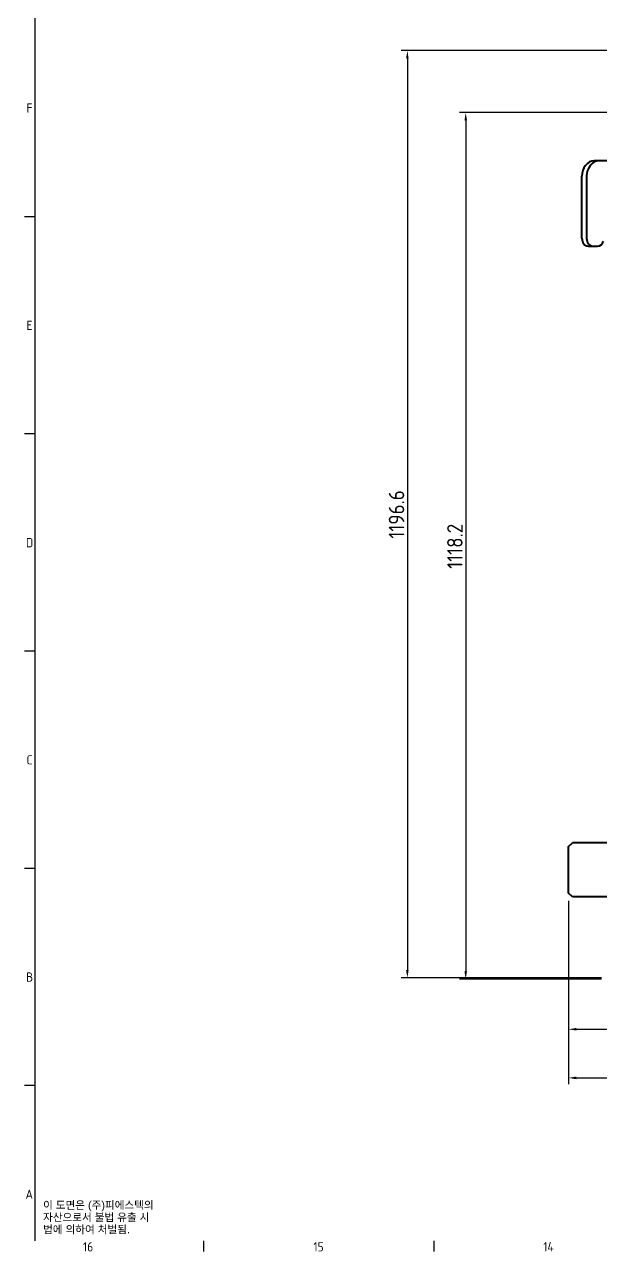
# Model space of a CAD drawing. Header units: millimetres. Extents: x 0 to 4756, y 0 to 3364.
# Drawn here: x 66 to 810, y 66 to 1650 of the extents above; entities that cross this region are included whole.
import ezdxf

# ---------------------------------------------------------------- set-up
doc = ezdxf.new("R2010")
doc.units = ezdxf.units.MM
doc.header["$LTSCALE"] = 4
doc.layers.get('0').update_dxf_attribs({"color": 3, "lineweight": 25})
for name, color, linetype, lineweight in [('가시적인 것(ISO)', 3, 'Continuous', 40), ('경계(ISO)', 7, 'Continuous', 25), ('기호(ISO)', 5, 'Continuous', 25), ('치수(ISO)', 2, 'Continuous', 25)]:
    doc.layers.add(name, color=color, linetype=linetype, lineweight=lineweight)
doc.styles.add('문자 텍스트_PSTEK_POSCO', font='isocp.shx')
doc.styles.add('치수 텍스트_PSTEK_POSCO', font='isocp.shx')
doc.dimstyles.new('치수_PSTEK_POSCO', dxfattribs={"dimscale": 4, "dimtxt": 5, "dimasz": 2.5, "dimexe": 2, "dimexo": 2.5, "dimgap": 1, "dimtad": 1, "dimrnd": 1e-08, "dimdsep": 46, "dimtxsty": '치수 텍스트_PSTEK_POSCO', "dimcen": 0.09, "dimdle": 10, "dimclrd": 7, "dimclre": 7, "dimclrt": 2, "dimadec": 1, "dimazin": 2, "dimtfac": 1, "dimtmove": 0, "dimatfit": 3, "dimfxl": 0, "dimtolj": 1, "dimlwd": -1, "dimlwe": -1, "dimarcsym": 0})

# ---------------------------------------------------------------- blocks, each defined once
blk = doc.blocks.new('경계 Default Border')
at = {"layer": '경계(ISO)'}
for p, q in [((20, 350.42), (16.6, 350.42)), ((20, 280.33), (16.6, 280.33)), ((20, 210.25), (16.6, 210.25)), ((20, 140.17), (16.6, 140.17)), ((20, 70.08), (16.6, 70.08)), ((74.31, 20), (74.31, 16.6)), ((148.63, 20), (148.63, 16.6))]:
    blk.add_line(p, q, dxfattribs=at)
at = {"layer": '경계(ISO)', "flags": 128}
blk.add_lwpolyline([(20, 20), (20, 821)], dxfattribs=at)
at = {"layer": '경계(ISO)', "color": 2, "char_height": 3, "attachment_point": 7, "style": '문자 텍스트_PSTEK_POSCO'}
for s, insert in [('F', (17.24, 383.96)), ('E', (17.24, 313.85)), ('D', (17.08, 243.76)), ('C', (17.24, 173.68)), ('B', (17.08, 103.6)), ('A', (16.91, 33.53)), ('16', (35.47, 16.57)), ('15', (109.79, 16.57)), ('14', (183.93, 16.6))]:
    blk.add_mtext(s, dxfattribs=dict(at, insert=insert))
blk = doc.blocks.new('*D23')
at = {"layer": 'Defpoints', "color": 0}
for p in [(848.5, 1536), (635.7, 417.8), (820.8, 417.8)]:
    blk.add_point(p, dxfattribs=at)
at = {"layer": '치수(ISO)', "color": 7}
for p, q in [((838.5, 1536), (627.7, 1536)), ((635.7, 1526), (635.7, 427.8)), ((810.8, 417.8), (627.7, 417.8))]:
    blk.add_line(p, q, dxfattribs=at)
for points in [[(634, 1526), (637.3, 1526), (635.7, 1536)], [(634, 427.8), (637.3, 427.8), (635.7, 417.8)]]:
    blk.add_solid(points, dxfattribs=at)
at = {"layer": '치수(ISO)', "color": 2, "insert": (621.7, 947.3), "char_height": 20, "attachment_point": 4, "rotation": 90, "style": '치수 텍스트_PSTEK_POSCO'}
blk.add_mtext('\\A1;1118.2', dxfattribs=at)
blk = doc.blocks.new('*D24')
at = {"layer": 'Defpoints', "color": 0}
for p in [(2145.3, 987.6), (768.3, 528.8), (2145.3, 290.3)]:
    blk.add_point(p, dxfattribs=at)
at = {"layer": '치수(ISO)', "color": 7}
for p, q in [((2145.3, 977.6), (2145.3, 282.3)), ((768.3, 518.8), (768.3, 282.3)), ((778.3, 290.3), (2135.3, 290.3))]:
    blk.add_line(p, q, dxfattribs=at)
for points in [[(778.3, 292), (778.3, 288.6), (768.3, 290.3)], [(2135.3, 292), (2135.3, 288.6), (2145.3, 290.3)]]:
    blk.add_solid(points, dxfattribs=at)
at = {"layer": '치수(ISO)', "color": 2, "insert": (1433.8, 304.3), "char_height": 20, "attachment_point": 4, "style": '치수 텍스트_PSTEK_POSCO'}
blk.add_mtext('\\A1;1377', dxfattribs=at)
blk = doc.blocks.new('*D25')
at = {"layer": 'Defpoints', "color": 0}
for p in [(2095.3, 768.8), (768.3, 528.8), (2095.3, 353)]:
    blk.add_point(p, dxfattribs=at)
at = {"layer": '치수(ISO)', "color": 7}
for p, q in [((2095.3, 758.8), (2095.3, 345)), ((768.3, 518.8), (768.3, 345)), ((778.3, 353), (2085.3, 353))]:
    blk.add_line(p, q, dxfattribs=at)
for points in [[(778.3, 354.7), (778.3, 351.4), (768.3, 353)], [(2085.3, 354.7), (2085.3, 351.4), (2095.3, 353)]]:
    blk.add_solid(points, dxfattribs=at)
at = {"layer": '치수(ISO)', "color": 2, "insert": (1408.8, 367), "char_height": 20, "attachment_point": 4, "style": '치수 텍스트_PSTEK_POSCO'}
blk.add_mtext('\\A1;1327', dxfattribs=at)
blk = doc.blocks.new('*D26')
at = {"layer": 'Defpoints', "color": 0}
for p in [(901.1, 1616), (560.4, 419.5), (820.8, 419.5)]:
    blk.add_point(p, dxfattribs=at)
at = {"layer": '치수(ISO)', "color": 7}
for p, q in [((891.1, 1616), (552.4, 1616)), ((560.4, 1606), (560.4, 429.5)), ((810.8, 419.5), (552.4, 419.5))]:
    blk.add_line(p, q, dxfattribs=at)
for points in [[(558.7, 1606), (562, 1606), (560.4, 1616)], [(558.7, 429.5), (562, 429.5), (560.4, 419.5)]]:
    blk.add_solid(points, dxfattribs=at)
at = {"layer": '치수(ISO)', "color": 2, "insert": (546.4, 986.2), "char_height": 20, "attachment_point": 4, "rotation": 90, "style": '치수 텍스트_PSTEK_POSCO'}
blk.add_mtext('\\A1;1196.6', dxfattribs=at)

msp = doc.modelspace()

# ---------------------------------------------------------------- linework, layer by layer
at = {"layer": '가시적인 것(ISO)'}
for p, q in [((807.5422, 1473.8208), (801.4669, 1473.8208)), ((890.9437, 1473.8208), (807.5422, 1473.8208)), ((785.5809, 1373.8208), (785.5809, 1453.8208)), ((791.6562, 1453.8208), (791.6562, 1373.8208)), ((793.5239, 1363.8208), (799.5992, 1363.8208)), ((799.5992, 1363.8208), (805.8893, 1363.8208)), ((768.2692, 588.8208), (773.2692, 593.8208)), ((768.2692, 528.8208), (768.2692, 588.8208)), ((888.2692, 593.8208), (773.2692, 593.8208)), ((773.2692, 523.8208), (768.2692, 528.8208)), ((878.2692, 523.8208), (773.2692, 523.8208))]:
    msp.add_line(p, q, dxfattribs=at)
for centre, major_axis, start_param, end_param in [((801.4669, 1453.8208), (0, 20), 0, 1.570796327), ((807.5422, 1453.8208), (0, 20), 0, 1.570796327), ((793.5239, 1373.8208), (0, -10), 4.71238898, 6.283185307), ((799.5992, 1373.8208), (0, -10), 4.71238898, 6.283185307), ((805.8893, 1373.8208), (0, -10), 0, 1.186399552)]:
    msp.add_ellipse(centre, major_axis=major_axis, ratio=0.794300294, start_param=start_param, end_param=end_param, dxfattribs=at)

# ---------------------------------------------------------------- block references
at = {"xscale": 4, "yscale": 4, "zscale": 4}
msp.add_blockref('경계 Default Border', (0, 0), dxfattribs=at)

# ---------------------------------------------------------------- texts
at = {"layer": '기호(ISO)', "color": 2, "insert": (90.3621, 109.8491), "char_height": 10, "width": 157.224415, "attachment_point": 4, "line_spacing_factor": 0.944221, "style": '문자 텍스트_PSTEK_POSCO'}
msp.add_mtext('{\\fArial|b0|i0;\\H10.0000;이 도면은 (주)피에스텍의\\P자산으로서 불법 유출 시 \\P법에 의하여 처벌됨.}', dxfattribs=at)

# ---------------------------------------------------------------- dimensions: what is measured, and where the dimension line sits
at = {"layer": '치수(ISO)', "color": 7}
for base, p1, p2, angle, override, picture, middle in [((560.3795, 419.4683), (901.0692, 1616.0208), (820.7692, 419.4683), 90, {"dimdec": 2, "dimlfac": 1.00004, "dimtp": 0, "dimtm": 0, "dimtdec": 2, "dimtofl": 0, "dimatfit": 1}, '*D26', (560.3795, 1017.7445)), ((635.6619, 417.8208), (848.4692, 1536.0208), (820.7692, 417.8208), 270, {"dimdec": 2, "dimtp": 0, "dimtm": 0, "dimtdec": 2, "dimtofl": 0, "dimatfit": 1}, '*D23', (635.6619, 976.9208)), ((2145.2692, 290.2878), (768.2692, 528.8208), (2145.2692, 987.5708), 180, {"dimdec": 2, "dimtp": 0, "dimtm": 0, "dimtdec": 2, "dimtofl": 0, "dimatfit": 1}, '*D24', (1456.7692, 290.2878))]:
    dim = msp.add_linear_dim(base=base, p1=p1, p2=p2, angle=angle, dimstyle='치수_PSTEK_POSCO', override=override, dxfattribs=at)
    dim.commit()
    dim.dimension.update_dxf_attribs({"geometry": picture, "text_midpoint": middle, "dimtype": 160})
dim = msp.add_linear_dim(base=(2095.2692, 353.0231), p1=(768.2692, 528.8208), p2=(2095.2692, 768.8208), dimstyle='치수_PSTEK_POSCO', override={"dimdec": 2, "dimtp": 0, "dimtm": 0, "dimtdec": 2, "dimtofl": 0, "dimatfit": 1}, dxfattribs=at)
dim.commit()
dim.dimension.update_dxf_attribs({"geometry": '*D25', "text_midpoint": (1431.7692, 353.0231), "dimtype": 160})

doc.saveas('drawing.dxf')
